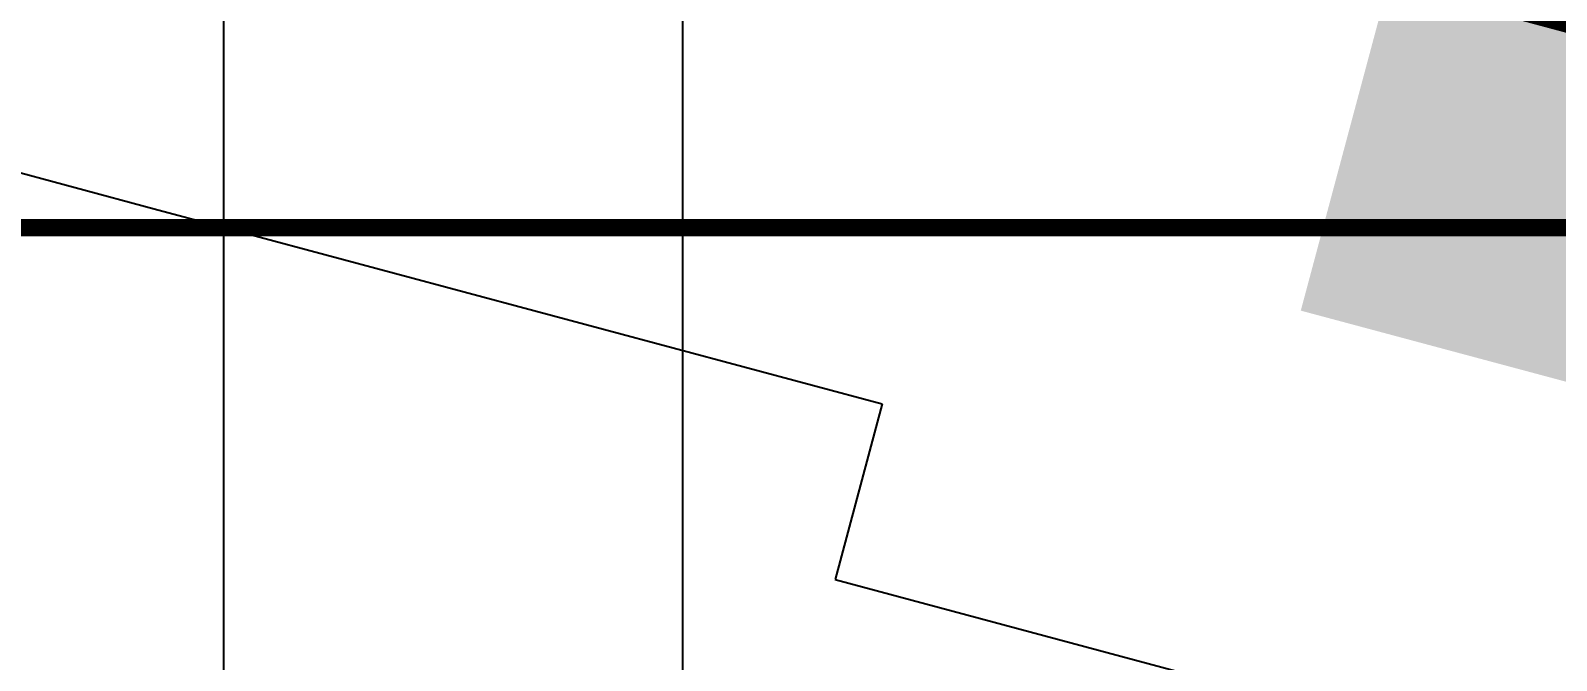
# Model space of a CAD drawing. Header units: inches. Extents: x -7 to 348, y -14 to 159.
# Drawn here: x 15.449 to 16.571, y 23.232 to 23.695 of the extents above; entities that cross this region are included whole.
import ezdxf

# ---------------------------------------------------------------- set-up
doc = ezdxf.new("R2010")
doc.units = ezdxf.units.IN
for name, color, linetype in [('Bottom Layer', 5, 'Continuous'), ('Bottom Overlay', 54, 'Continuous'), ('Dimension', 6, 'Continuous'), ('Fabrication', 76, 'Continuous'), ('Top Layer', 1, 'Continuous'), ('Top Paste', 8, 'Continuous'), ('Top Solder', 216, 'Continuous')]:
    doc.layers.add(name, color=color, linetype=linetype)
doc.styles.add('Arial Black_Bold', font='', dxfattribs={"height": 0.2})
doc.styles.get('Arial Black_Bold').set_extended_font_data('Arial Black', bold=True)

msp = doc.modelspace()

# ---------------------------------------------------------------- hatches: boundary and pattern name
at = {"layer": 'Top Layer'}
msp.add_hatch(color=1, dxfattribs=at).paths.add_polyline_path([(17.3908, 24.1525), (17.1838, 23.3797), (16.5076, 23.5609), (16.7147, 24.3336)])
at = {"layer": 'Top Paste'}
msp.add_hatch(color=8, dxfattribs=at).paths.add_polyline_path([(17.3908, 24.1525), (17.1838, 23.3797), (16.5076, 23.5609), (16.7147, 24.3336)])
at = {"layer": 'Top Solder'}
msp.add_hatch(color=216, dxfattribs=at).paths.add_polyline_path([(17.5153, 24.2243), (17.2556, 23.2553), (16.3832, 23.489), (16.6429, 24.4581)])

# ---------------------------------------------------------------- linework, layer by layer
at = {"layer": 'Bottom Layer'}
for p, q in [((15.9288, 26.2982), (15.9288, 19.066)), ((15.5914, 25.8736), (15.5914, 19.6086))]:
    msp.add_line(p, q, dxfattribs=at)
at = {"layer": 'Dimension'}
msp.add_lwpolyline([(58.31, 19.467, 0.254, 0.254, 1), (13.31, 19.467, 0.254, 0.254, 1)], format="xyseb", close=True, dxfattribs=at)
at = {"layer": 'Fabrication'}
for points in [[(53.1935, 31.3327, 0.0127, 0.0127, -1.1671), (15.6751, 13.587, 0.0127, 0.0127, 0)], [(53.1935, 31.3327, 0.0127, 0.0127, -1.1671), (15.6751, 13.587, 0.0127, 0.0127, 0)], [(53.1935, 31.3327, 0.0127, 0.0127, -1.1671), (15.6751, 13.587, 0.0127, 0.0127, 0)], [(53.1935, 31.3327, 0.0127, 0.0127, -1.1671), (15.6751, 13.587, 0.0127, 0.0127, 0)], [(54.5111, 31.1383, 0.0127, 0.0127, -1.205705), (14.1774, 15.55, 0.0127, 0.0127, 0)], [(54.5111, 31.1383, 0.0127, 0.0127, -1.205705), (14.1774, 15.55, 0.0127, 0.0127, 0)], [(14.1776, 23.55, 0.0127, 0.0127, -0.093151), (17.1059, 31.1308, 0.0127, 0.0127, 0)], [(14.1776, 23.55, 0.0127, 0.0127, -0.093151), (17.1059, 31.1308, 0.0127, 0.0127, 0)], [(14.1776, 23.55, 0.0127, 0.0127, 0), (22.3945, 23.55, 0.0127, 0.0127, 0)], [(14.1776, 23.55, 0.0127, 0.0127, 0), (22.3945, 23.55, 0.0127, 0.0127, 0)]]:
    msp.add_lwpolyline(points, format="xyseb", dxfattribs=at)
at = {"layer": 'Top Layer'}
for p, q in [((15.2891, 23.6312), (15.5405, 23.5639)), ((15.5405, 23.5639), (15.6146, 23.544)), ((15.6146, 23.544), (15.6147, 23.544)), ((15.6147, 23.544), (16.0756, 23.4205)), ((16.0756, 23.4205), (16.041, 23.2915)), ((16.041, 23.2915), (17.2932, 22.956))]:
    msp.add_line(p, q, dxfattribs=at)
for points in [[(14.2446, 13.1348, 2.032, 2.032, -0.267603), (19.4524, 34.998, 2.032, 2.032, 0)], [(15.7822, 24.1694, 0.508, 0.508, 0), (16.9492, 23.8567, 0.508, 0.508, 0)]]:
    msp.add_lwpolyline(points, format="xyseb", dxfattribs=at)

# ---------------------------------------------------------------- texts
at = {"layer": 'Bottom Overlay', "style": 'Arial Black_Bold', "text_generation_flag": 2}
msp.add_text('BLDC', height=2.54, rotation=270, dxfattribs=at).set_placement((14.4678, 16.9034))

doc.saveas('drawing.dxf')
